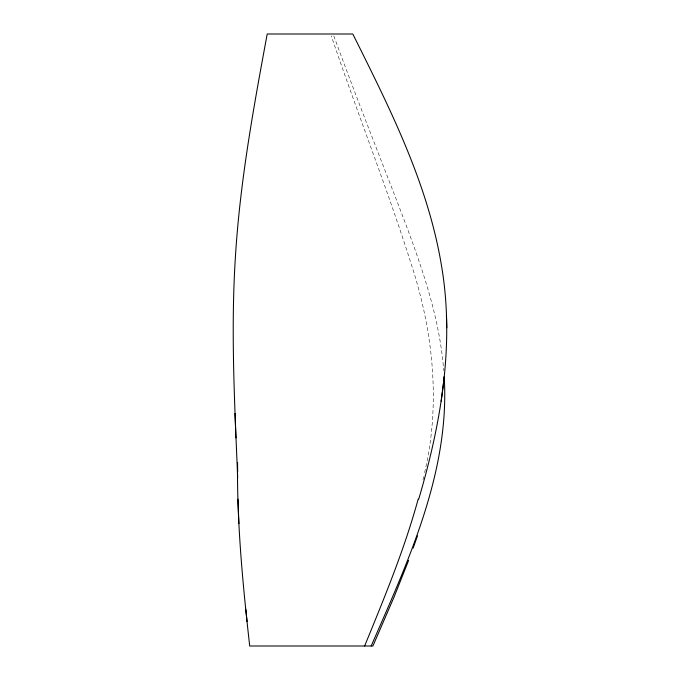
<?xml version="1.0" encoding="UTF-8"?>
<svg xmlns="http://www.w3.org/2000/svg" width="680" height="680" viewBox="0 0 680 680"><rect width="100%" height="100%" fill="white"/><g stroke="black" fill="none" stroke-linecap="round" stroke-linejoin="round"><path stroke-width="0.51" stroke-dasharray="3.4 2.55" d="M424.609 472.6C440.691 404.387 433.313 332.767 412.012 266.56C387.532 188.844 357.272 113.101 331.304 35.887M423.002 479.74L423.716 476.68M333.829 35.887C356.005 96.823 380.018 157.071 403.265 217.6C421.872 266.976 439.705 317.594 443.725 370.6"/><path stroke-width="1.02" d="M237.668 477.7C234.634 403.308 230.588 328.721 235.577 254.32C240.295 180.166 253.708 106.956 267.206 34L352.818 34C389.759 108.264 428.171 183.855 441.643 266.56C454.758 344.539 440.904 424.133 418.71 499.12M444.304 376.72L441.159 401.2M418.175 499.12C404.396 549.465 384.37 597.779 364.625 646M413.125 548.08L417.486 535.84M408.654 560.32L394.051 597.04L372.903 646L249.704 646C242.853 585.038 236.921 523.812 237.532 462.4L237.66 471.58M371.186 646C408.289 560.856 449.964 471.979 444.21 376.72M245.811 609.28L247.061 621.52M235.008 413.44L235.943 437.92M237.924 499.12L238.901 523.6M446.42 315.52L446.794 327.76"/></g></svg>
